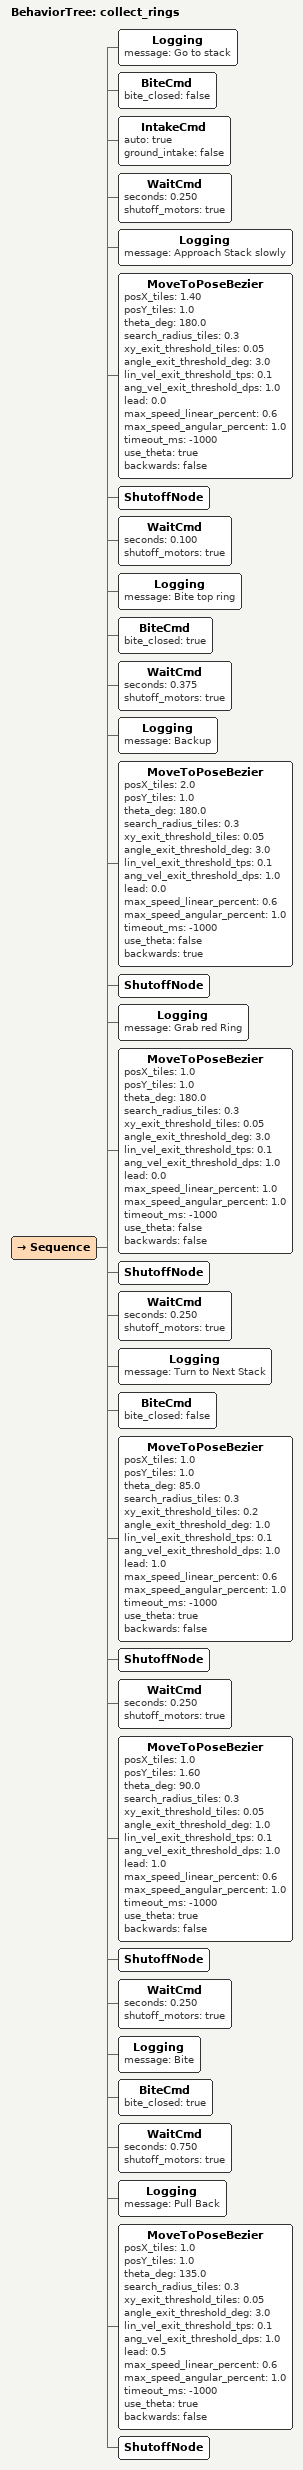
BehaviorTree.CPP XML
<?xml version="1.0" encoding="UTF-8"?>
<root BTCPP_format="4">
  <BehaviorTree ID="collect_rings">
    <Sequence>
      <Logging message="Go to stack"/>
      <BiteCmd bite_closed="false"/>
      <IntakeCmd auto="true"
                 ground_intake="false"/>
        <WaitCmd seconds="0.250"
                shutoff_motors="true"/>

          <Logging message="Approach Stack slowly"/>
          <MoveToPoseBezier posX_tiles="1.40"
                                posY_tiles="1.0"
                                theta_deg="180.0"
                                search_radius_tiles="0.3"
                                xy_exit_threshold_tiles="0.05"
                                angle_exit_threshold_deg="3.0"
                                lin_vel_exit_threshold_tps="0.1"
                                ang_vel_exit_threshold_dps="1.0"
                                lead="0.0"
                                max_speed_linear_percent="0.6"
                                max_speed_angular_percent="1.0"
                                timeout_ms="-1000"
                                use_theta="true"
                                backwards="false"/>
          <ShutoffNode/>
          <WaitCmd seconds="0.100"
                shutoff_motors="true"/>

          <Logging message="Bite top ring"/>
          <BiteCmd bite_closed="true"/>
          <WaitCmd seconds="0.375"
                shutoff_motors="true"/>

          <Logging message="Backup"/>
          <MoveToPoseBezier posX_tiles="2.0"
                                posY_tiles="1.0"
                                theta_deg="180.0"
                                search_radius_tiles="0.3"
                                xy_exit_threshold_tiles="0.05"
                                angle_exit_threshold_deg="3.0"
                                lin_vel_exit_threshold_tps="0.1"
                                ang_vel_exit_threshold_dps="1.0"
                                lead="0.0"
                                max_speed_linear_percent="0.6"
                                max_speed_angular_percent="1.0"
                                timeout_ms="-1000"
                                use_theta="false"
                                backwards="true"/>
          <ShutoffNode/>

          <Logging message="Grab red Ring"/>
          <MoveToPoseBezier posX_tiles="1.0"
                                posY_tiles="1.0"
                                theta_deg="180.0"
                                search_radius_tiles="0.3"
                                xy_exit_threshold_tiles="0.05"
                                angle_exit_threshold_deg="3.0"
                                lin_vel_exit_threshold_tps="0.1"
                                ang_vel_exit_threshold_dps="1.0"
                                lead="0.0"
                                max_speed_linear_percent="1.0"
                                max_speed_angular_percent="1.0"
                                timeout_ms="-1000"
                                use_theta="false"
                                backwards="false"/>
          <ShutoffNode/>
          <WaitCmd seconds="0.250"
                shutoff_motors="true"/>

          <Logging message="Turn to Next Stack"/>
          <BiteCmd bite_closed="false"/>
          <MoveToPoseBezier posX_tiles="1.0"
                                posY_tiles="1.0"
                                theta_deg="85.0"
                                search_radius_tiles="0.3"
                                xy_exit_threshold_tiles="0.2"
                                angle_exit_threshold_deg="1.0"
                                lin_vel_exit_threshold_tps="0.1"
                                ang_vel_exit_threshold_dps="1.0"
                                lead="1.0"
                                max_speed_linear_percent="0.6"
                                max_speed_angular_percent="1.0"
                                timeout_ms="-1000"
                                use_theta="true"
                                backwards="false"/>
          <ShutoffNode/>
          <WaitCmd seconds="0.250"
                shutoff_motors="true"/>

          <MoveToPoseBezier posX_tiles="1.0"
                                posY_tiles="1.60"
                                theta_deg="90.0"
                                search_radius_tiles="0.3"
                                xy_exit_threshold_tiles="0.05"
                                angle_exit_threshold_deg="1.0"
                                lin_vel_exit_threshold_tps="0.1"
                                ang_vel_exit_threshold_dps="1.0"
                                lead="1.0"
                                max_speed_linear_percent="0.6"
                                max_speed_angular_percent="1.0"
                                timeout_ms="-1000"
                                use_theta="true"
                                backwards="false"/>
          <ShutoffNode/>
          <WaitCmd seconds="0.250"
                shutoff_motors="true"/>

          <Logging message="Bite"/>
          <BiteCmd bite_closed="true"/>
          <WaitCmd seconds="0.750"
                shutoff_motors="true"/>

          <Logging message="Pull Back"/>
          <MoveToPoseBezier posX_tiles="1.0"
                                posY_tiles="1.0"
                                theta_deg="135.0"
                                search_radius_tiles="0.3"
                                xy_exit_threshold_tiles="0.05"
                                angle_exit_threshold_deg="3.0"
                                lin_vel_exit_threshold_tps="0.1"
                                ang_vel_exit_threshold_dps="1.0"
                                lead="0.5"
                                max_speed_linear_percent="0.6"
                                max_speed_angular_percent="1.0"
                                timeout_ms="-1000"
                                use_theta="true"
                                backwards="false"/>
          <ShutoffNode/>
    </Sequence>
  </BehaviorTree>

</root>
